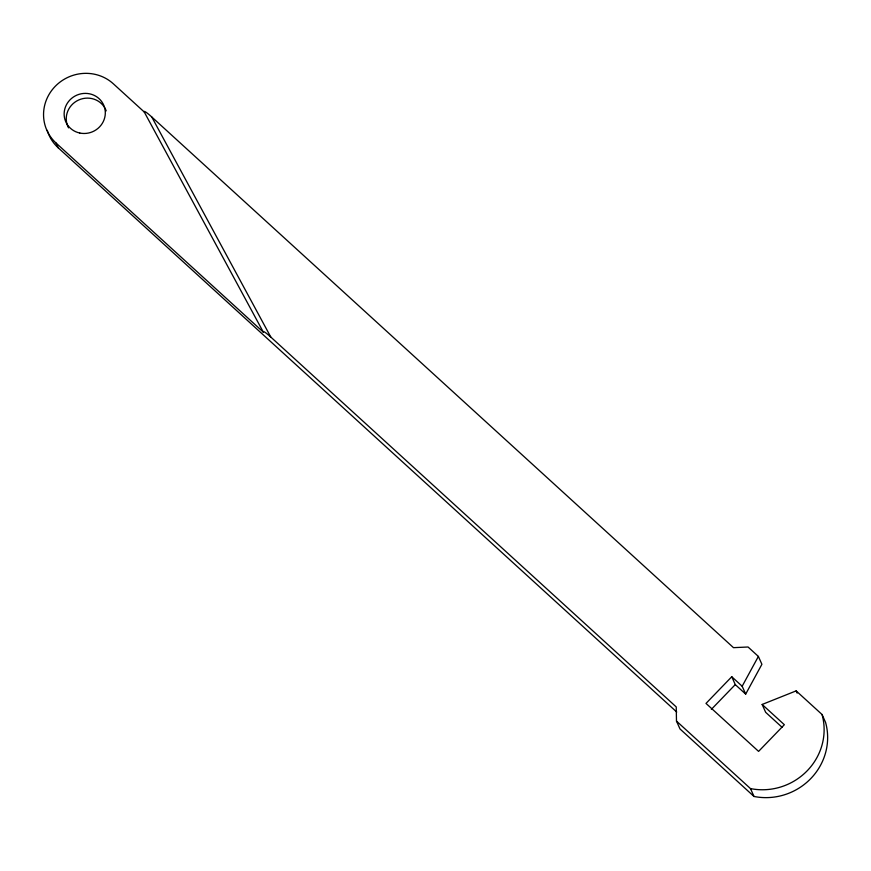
<?xml version="1.0" encoding="UTF-8"?>
<svg xmlns="http://www.w3.org/2000/svg" width="871" height="871" viewBox="0 0 871 871"><rect width="100%" height="100%" fill="white"/><g stroke="black" fill="none" stroke-linecap="round" stroke-linejoin="round"><path stroke-width="1.31" d="M758.38 656.429L761.907 664.301L745.685 694.1L742.168 686.239L758.38 656.429L748.047 647.001L733.491 647.665L151.739 116.954A12.434 1.328 44 0 0 144.259 112L113.35 83.801A41.438 39.816 -24.1 0 0 55.123 86.436A41.438 39.816 -24.1 0 0 56.092 143.073L58.205 147.798L676.756 712.053M742.168 686.239L731.76 676.745L706 703.42L758.587 751.39L784.346 724.716L762.147 704.465L796.148 690.877L822.05 714.503L825.566 722.375A60.328 57.954 -24.1 0 1 754.003 796.464L680.011 728.962L676.484 721.101L676.244 706.936L270.805 337.077A12.434 1.328 44 0 0 263.325 332.123L56.092 143.073M711.357 709.375L735.276 684.606L731.76 676.745M735.276 684.606L745.685 694.1M782.071 727.296L765.663 712.326L762.147 704.465M676.484 721.101L750.486 788.593L754.003 796.464M151.739 116.954L270.805 337.077M144.259 112L263.325 332.123M796.148 690.877L797.15 693.12M58.205 147.798A41.438 39.816 -24.1 0 1 47.241 130.323M68.526 127.852A20.719 19.913 -24.1 0 1 78.64 100.013A20.719 19.913 -24.1 0 1 106.218 110.846M822.05 714.503A60.328 57.954 -24.1 0 1 750.486 788.593M79.729 133.023A20.719 19.913 -24.1 0 0 104.52 107.351A20.719 19.913 -24.1 0 0 69.92 99.936A20.719 19.913 -24.1 0 0 79.729 133.023"/></g></svg>
